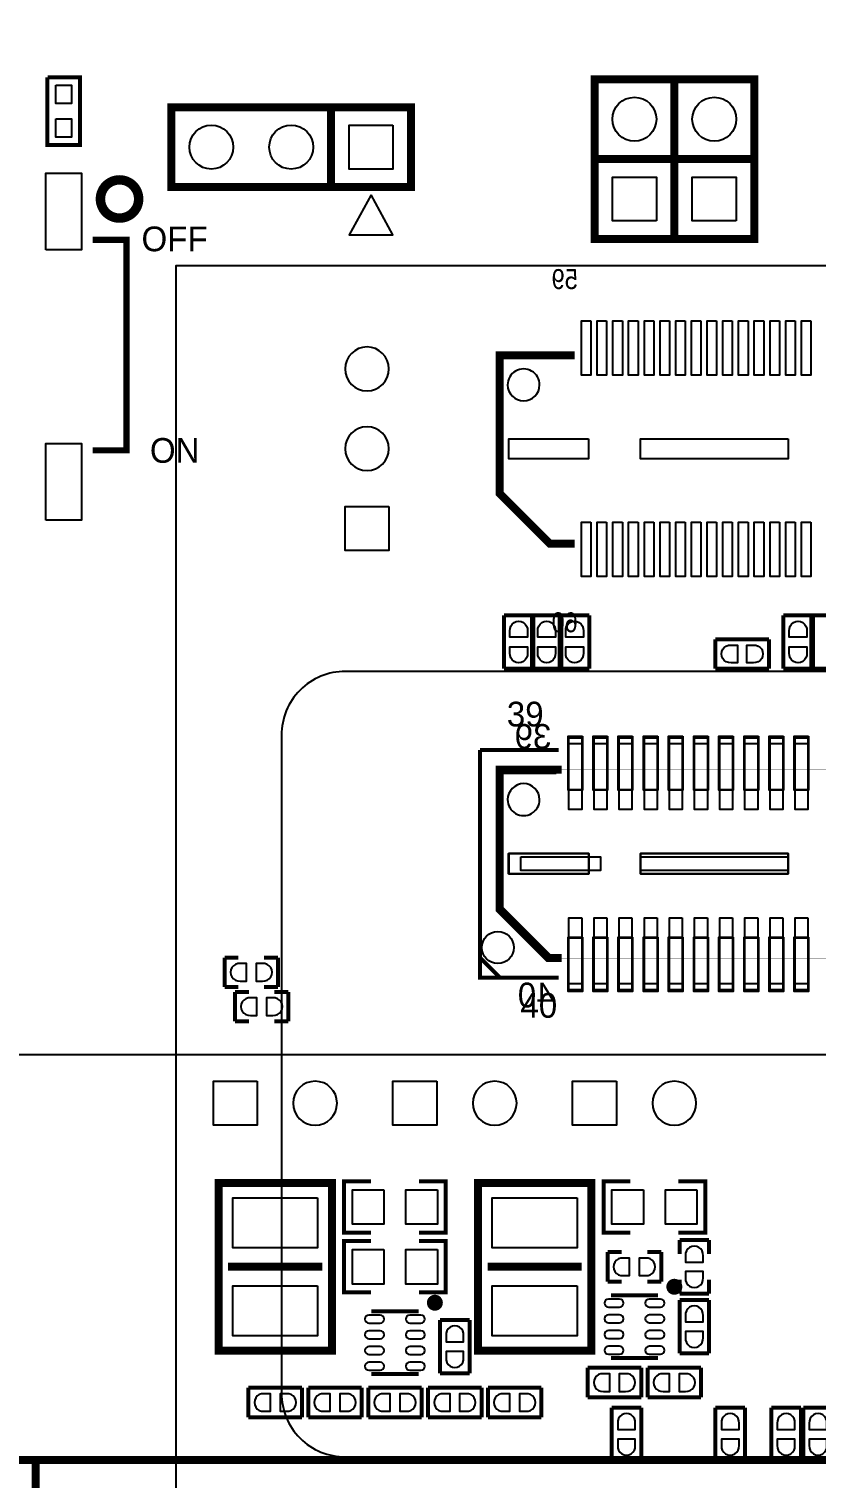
# Model space of a CAD drawing. Extents: x -163 to 81, y -104 to 74.
# Drawn here: x -29.04 to -4, y -77.41 to -31.29 of the extents above; entities that cross this region are included whole.
import ezdxf

# ---------------------------------------------------------------- set-up
doc = ezdxf.new("R2010")
doc.units = 0
for name, color, linetype in [('BG_OUTLINE', 254, 'CONTINUOUS'), ('DF_TITLE_BLOCK', 85, 'CONTINUOUS'), ('PG_DISPLAY_TOP', 85, 'CONTINUOUS'), ('PG_SILKSCREEN_TOP', 7, 'CONTINUOUS'), ('PIN_TOP', 143, 'CONTINUOUS')]:
    doc.layers.add(name, color=color, linetype=linetype)

msp = doc.modelspace()

# ---------------------------------------------------------------- linework, layer by layer
at = {"layer": 'BG_OUTLINE'}
msp.add_lwpolyline([(-125.323854, -63.92799), (74.676, -63.92799), (74.676, 66.072004), (-125.323854, 66.072004)], close=True, dxfattribs=at)
at = {"layer": 'DF_TITLE_BLOCK', "const_width": 0.254}
for points in [[(-92.329, -103.505), (47.371, -103.505), (47.371, -76.835), (-92.329, -76.835), (-92.329, -103.505)], [(-28.829, -94.615), (-28.829, -76.835)]]:
    msp.add_lwpolyline(points, dxfattribs=at)
at = {"layer": 'PG_DISPLAY_TOP'}
for points in [[(16.235934, -38.817296), (16.235934, -84.517484), (-24.363934, -84.517484), (-24.363934, -38.817296)], [(-11.163808, -40.58539), (-11.163808, -42.31259), (-11.463782, -42.31259), (-11.463782, -40.58539)], [(-10.663936, -40.58539), (-10.663936, -42.31259), (-10.96391, -42.31259), (-10.96391, -40.58539)], [(-10.16381, -40.58539), (-10.16381, -42.31259), (-10.463784, -42.31259), (-10.463784, -40.58539)], [(-9.664192, -40.58539), (-9.664192, -42.31259), (-9.964166, -42.31259), (-9.964166, -40.58539)], [(-9.163812, -40.58539), (-9.163812, -42.31259), (-9.463786, -42.31259), (-9.463786, -40.58539)], [(-8.664194, -40.58539), (-8.664194, -42.31259), (-8.964168, -42.31259), (-8.964168, -40.58539)], [(-8.163814, -40.58539), (-8.163814, -42.31259), (-8.463788, -42.31259), (-8.463788, -40.58539)], [(-7.664196, -40.58539), (-7.664196, -42.31259), (-7.96417, -42.31259), (-7.96417, -40.58539)], [(-7.163816, -40.58539), (-7.163816, -42.31259), (-7.46379, -42.31259), (-7.46379, -40.58539)], [(-6.664198, -40.58539), (-6.664198, -42.31259), (-6.964172, -42.31259), (-6.964172, -40.58539)], [(-6.163818, -40.58539), (-6.163818, -42.31259), (-6.463792, -42.31259), (-6.463792, -40.58539)], [(-5.6642, -40.58539), (-5.6642, -42.31259), (-5.964174, -42.31259), (-5.964174, -40.58539)], [(-5.16382, -40.58539), (-5.16382, -42.31259), (-5.463794, -42.31259), (-5.463794, -40.58539)], [(-4.664202, -40.58539), (-4.664202, -42.31259), (-4.964176, -42.31259), (-4.964176, -40.58539)], [(-4.163822, -40.58539), (-4.163822, -42.31259), (-4.463796, -42.31259), (-4.463796, -40.58539)], [(-11.238992, -44.33189), (-11.238992, -44.96689), (-13.778992, -44.96689), (-13.778992, -44.33189)], [(-4.8895, -44.33189), (-4.8895, -44.96689), (-9.5885, -44.96689), (-9.5885, -44.33189)], [(-17.5895, -46.49089), (-17.5895, -47.88789), (-18.9865, -47.88789), (-18.9865, -46.49089)], [(-11.163808, -46.98619), (-11.163808, -48.71339), (-11.463782, -48.71339), (-11.463782, -46.98619)], [(-10.663936, -46.98619), (-10.663936, -48.71339), (-10.96391, -48.71339), (-10.96391, -46.98619)], [(-10.16381, -46.98619), (-10.16381, -48.71339), (-10.463784, -48.71339), (-10.463784, -46.98619)], [(-9.664192, -46.98619), (-9.664192, -48.71339), (-9.964166, -48.71339), (-9.964166, -46.98619)], [(-9.163812, -46.98619), (-9.163812, -48.71339), (-9.463786, -48.71339), (-9.463786, -46.98619)], [(-8.664194, -46.98619), (-8.664194, -48.71339), (-8.964168, -48.71339), (-8.964168, -46.98619)], [(-8.163814, -46.98619), (-8.163814, -48.71339), (-8.463788, -48.71339), (-8.463788, -46.98619)], [(-7.664196, -46.98619), (-7.664196, -48.71339), (-7.96417, -48.71339), (-7.96417, -46.98619)], [(-7.163816, -46.98619), (-7.163816, -48.71339), (-7.46379, -48.71339), (-7.46379, -46.98619)], [(-6.664198, -46.98619), (-6.664198, -48.71339), (-6.964172, -48.71339), (-6.964172, -46.98619)], [(-6.163818, -46.98619), (-6.163818, -48.71339), (-6.463792, -48.71339), (-6.463792, -46.98619)], [(-5.6642, -46.98619), (-5.6642, -48.71339), (-5.964174, -48.71339), (-5.964174, -46.98619)], [(-5.16382, -46.98619), (-5.16382, -48.71339), (-5.463794, -48.71339), (-5.463794, -46.98619)], [(-4.664202, -46.98619), (-4.664202, -48.71339), (-4.964176, -48.71339), (-4.964176, -46.98619)], [(-4.163822, -46.98619), (-4.163822, -48.71339), (-4.463796, -48.71339), (-4.463796, -46.98619)], [(-11.435334, -53.79339), (-11.435334, -55.52059), (-11.892534, -55.52059), (-11.892534, -53.79339)], [(-10.635488, -53.79339), (-10.635488, -55.52059), (-11.092688, -55.52059), (-11.092688, -53.79339)], [(-9.835388, -53.79339), (-9.835388, -55.52059), (-10.292588, -55.52059), (-10.292588, -53.79339)], [(-9.035288, -53.79339), (-9.035288, -55.52059), (-9.492488, -55.52059), (-9.492488, -53.79339)], [(-8.235442, -53.79339), (-8.235442, -55.52059), (-8.692642, -55.52059), (-8.692642, -53.79339)], [(-7.435342, -53.79339), (-7.435342, -55.52059), (-7.892542, -55.52059), (-7.892542, -53.79339)], [(-6.635496, -53.79339), (-6.635496, -55.52059), (-7.092696, -55.52059), (-7.092696, -53.79339)], [(-5.835396, -53.79339), (-5.835396, -55.52059), (-6.292596, -55.52059), (-6.292596, -53.79339)], [(-5.035296, -53.79339), (-5.035296, -55.52059), (-5.492496, -55.52059), (-5.492496, -53.79339)], [(-4.23545, -53.79339), (-4.23545, -55.52059), (-4.69265, -55.52059), (-4.69265, -53.79339)], [(-11.885168, -55.49265), (-11.43508, -55.49265), (-11.43508, -54.04231), (-11.885168, -54.04231)], [(-11.085322, -55.49265), (-10.635234, -55.49265), (-10.635234, -54.04231), (-11.085322, -54.04231)], [(-10.285222, -55.49265), (-9.835134, -55.49265), (-9.835134, -54.04231), (-10.285222, -54.04231)], [(-9.485122, -55.49265), (-9.035034, -55.49265), (-9.035034, -54.04231), (-9.485122, -54.04231)], [(-8.685276, -55.49265), (-8.235188, -55.49265), (-8.235188, -54.04231), (-8.685276, -54.04231)], [(-7.885176, -55.49265), (-7.435088, -55.49265), (-7.435088, -54.04231), (-7.885176, -54.04231)], [(-7.08533, -55.49265), (-6.635242, -55.49265), (-6.635242, -54.04231), (-7.08533, -54.04231)], [(-6.28523, -55.49265), (-5.835142, -55.49265), (-5.835142, -54.04231), (-6.28523, -54.04231)], [(-5.48513, -55.49265), (-5.035042, -55.49265), (-5.035042, -54.04231), (-5.48513, -54.04231)], [(-4.685284, -55.49265), (-4.235196, -55.49265), (-4.235196, -54.04231), (-4.685284, -54.04231)], [(-11.23442, -57.53227), (-11.23442, -58.18251), (-13.78458, -58.18251), (-13.78458, -57.53227)], [(-11.230102, -58.18251), (-11.230102, -57.532524), (-13.780008, -57.532524), (-13.780008, -58.18251)], [(-4.8895, -57.53227), (-4.8895, -58.18251), (-9.5885, -58.18251), (-9.5885, -57.53227)], [(-4.885182, -58.18251), (-4.885182, -57.532524), (-9.585198, -57.532524), (-9.585198, -58.18251)], [(-11.435334, -60.19419), (-11.435334, -61.92139), (-11.892534, -61.92139), (-11.892534, -60.19419)], [(-11.885168, -61.67247), (-11.43508, -61.67247), (-11.43508, -60.22213), (-11.885168, -60.22213)], [(-10.635488, -60.19419), (-10.635488, -61.92139), (-11.092688, -61.92139), (-11.092688, -60.19419)], [(-11.085322, -61.67247), (-10.635234, -61.67247), (-10.635234, -60.22213), (-11.085322, -60.22213)], [(-9.835388, -60.19419), (-9.835388, -61.92139), (-10.292588, -61.92139), (-10.292588, -60.19419)], [(-10.285222, -61.67247), (-9.835134, -61.67247), (-9.835134, -60.22213), (-10.285222, -60.22213)], [(-9.035288, -60.19419), (-9.035288, -61.92139), (-9.492488, -61.92139), (-9.492488, -60.19419)], [(-9.485122, -61.67247), (-9.035034, -61.67247), (-9.035034, -60.22213), (-9.485122, -60.22213)], [(-8.235442, -60.19419), (-8.235442, -61.92139), (-8.692642, -61.92139), (-8.692642, -60.19419)], [(-8.685276, -61.67247), (-8.235188, -61.67247), (-8.235188, -60.22213), (-8.685276, -60.22213)], [(-7.435342, -60.19419), (-7.435342, -61.92139), (-7.892542, -61.92139), (-7.892542, -60.19419)], [(-7.885176, -61.67247), (-7.435088, -61.67247), (-7.435088, -60.22213), (-7.885176, -60.22213)], [(-6.635496, -60.19419), (-6.635496, -61.92139), (-7.092696, -61.92139), (-7.092696, -60.19419)], [(-7.08533, -61.67247), (-6.635242, -61.67247), (-6.635242, -60.22213), (-7.08533, -60.22213)], [(-5.835396, -60.19419), (-5.835396, -61.92139), (-6.292596, -61.92139), (-6.292596, -60.19419)], [(-6.28523, -61.67247), (-5.835142, -61.67247), (-5.835142, -60.22213), (-6.28523, -60.22213)], [(-5.035296, -60.19419), (-5.035296, -61.92139), (-5.492496, -61.92139), (-5.492496, -60.19419)], [(-5.48513, -61.67247), (-5.035042, -61.67247), (-5.035042, -60.22213), (-5.48513, -60.22213)], [(-4.23545, -60.19419), (-4.23545, -61.92139), (-4.69265, -61.92139), (-4.69265, -60.19419)], [(-4.685284, -61.67247), (-4.235196, -61.67247), (-4.235196, -60.22213), (-4.685284, -60.22213)], [(-21.7805, -64.77889), (-21.7805, -66.17589), (-23.1775, -66.17589), (-23.1775, -64.77889)], [(-16.0655, -64.77889), (-16.0655, -66.17589), (-17.4625, -66.17589), (-17.4625, -64.77889)], [(-10.3505, -64.77889), (-10.3505, -66.17589), (-11.7475, -66.17589), (-11.7475, -64.77889)], [(-17.749012, -68.229226), (-17.749012, -69.329554), (-18.74901, -69.329554), (-18.74901, -68.229226)], [(-16.04899, -68.229226), (-16.04899, -69.329554), (-17.048988, -69.329554), (-17.048988, -68.229226)], [(-9.494012, -68.229226), (-9.494012, -69.329554), (-10.49401, -69.329554), (-10.49401, -68.229226)], [(-7.79399, -68.229226), (-7.79399, -69.329554), (-8.793988, -69.329554), (-8.793988, -68.229226)], [(-19.85899, -68.484496), (-19.85899, -70.084442), (-22.55901, -70.084442), (-22.55901, -68.484496)], [(-11.60399, -68.484496), (-11.60399, -70.084442), (-14.30401, -70.084442), (-14.30401, -68.484496)], [(-17.749012, -70.134226), (-17.749012, -71.234554), (-18.74901, -71.234554), (-18.74901, -70.134226)], [(-16.04899, -70.134226), (-16.04899, -71.234554), (-17.048988, -71.234554), (-17.048988, -70.134226)], [(-19.85899, -71.284338), (-19.85899, -72.884284), (-22.55901, -72.884284), (-22.55901, -71.284338)], [(-11.60399, -71.284338), (-11.60399, -72.884284), (-14.30401, -72.884284), (-14.30401, -71.284338)]]:
    msp.add_lwpolyline(points, close=True, dxfattribs=at)
for points in [[(-18.9865, -42.10939, 1), (-17.5895, -42.10939, 1), (-18.9865, -42.10939)], [(-13.813282, -42.619422, 0.999948), (-12.794742, -42.619422, 1.000052), (-13.813282, -42.619422)], [(-18.9865, -44.64939, 1), (-17.5895, -44.64939, 1), (-18.9865, -44.64939)], [(-18.978118, -76.732638), (56.958992, -76.732638, 0.414214), (58.990992, -74.700638), (58.990992, -53.76799, 0.414214), (56.958992, -51.73599), (-18.978118, -51.73599, 0.414214), (-21.010118, -53.76799), (-21.010118, -74.700638, 0.414214), (-18.978118, -76.732638)], [(-13.81379, -55.81777, 1.000052), (-12.79525, -55.81777, 0.999948), (-13.81379, -55.81777)], [(-20.6375, -65.47739, 1), (-19.2405, -65.47739, 1), (-20.6375, -65.47739)], [(-14.9225, -65.47739, 1), (-13.5255, -65.47739, 1), (-14.9225, -65.47739)], [(-9.2075, -65.47739, 1), (-7.8105, -65.47739, 1), (-9.2075, -65.47739)]]:
    msp.add_lwpolyline(points, format="xyb", dxfattribs=at)
for points, const_width in [([(-11.684, -41.67759), (-14.0716, -41.67759), (-14.0716, -46.07179), (-12.4714, -47.67199), (-11.684, -47.67199)], 0.254), ([(-12.0904, -54.86019), (-14.0716, -54.86019), (-14.0716, -59.30519), (-12.5222, -60.85459), (-12.0904, -60.85459)], 0.254), ([(-12.260072, -60.857384), (-12.460224, -60.857384), (-14.06017, -59.257438), (-14.06017, -54.907434), (-12.260072, -54.907434)], 0.199898), ([(4.339844, -60.857384), (5.93979, -59.257438), (5.93979, -54.857396), (-14.06017, -54.857396), (-14.06017, -59.257438), (-12.460224, -60.857384), (4.339844, -60.857384)], 0.009906), ([(-22.8219, -60.84189), (-22.3774, -60.84189)], 0.127), ([(-22.8219, -61.78169), (-22.8219, -60.84189)], 0.127), ([(-21.5646, -60.84189), (-21.1201, -60.84189)], 0.127), ([(-21.1201, -61.78169), (-21.1201, -60.84189)], 0.127), ([(-22.8219, -61.78169), (-22.3774, -61.78169)], 0.127), ([(-21.5646, -61.78169), (-21.1201, -61.78169)], 0.127), ([(-22.4917, -61.93409), (-22.0472, -61.93409)], 0.127), ([(-22.4917, -62.87389), (-22.4917, -61.93409)], 0.127), ([(-21.2344, -61.93409), (-20.7899, -61.93409)], 0.127), ([(-20.7899, -62.87389), (-20.7899, -61.93409)], 0.127), ([(-22.4917, -62.87389), (-22.0472, -62.87389)], 0.127), ([(-21.2344, -62.87389), (-20.7899, -62.87389)], 0.127), ([(-19.4056, -73.35139), (-19.4056, -68.01739), (-23.0124, -68.01739), (-23.0124, -73.35139), (-19.4056, -73.35139)], 0.254), ([(-18.161, -69.596), (-19.015456, -69.596), (-19.015456, -67.96278), (-18.161, -67.96278)], 0.127), ([(-16.637, -69.596), (-15.782544, -69.596), (-15.782544, -67.96278), (-16.637, -67.96278)], 0.127), ([(-11.1506, -73.35139), (-11.1506, -68.01739), (-14.7574, -68.01739), (-14.7574, -73.35139), (-11.1506, -73.35139)], 0.254), ([(-9.906, -69.596), (-10.760456, -69.596), (-10.760456, -67.96278), (-9.906, -67.96278)], 0.127), ([(-8.382, -69.596), (-7.527544, -69.596), (-7.527544, -67.96278), (-8.382, -67.96278)], 0.127), ([(-18.161, -71.501), (-19.015456, -71.501), (-19.015456, -69.86778), (-18.161, -69.86778)], 0.127), ([(-16.637, -71.501), (-15.782544, -71.501), (-15.782544, -69.86778), (-16.637, -69.86778)], 0.127), ([(-8.3439, -69.83349), (-8.3439, -70.27799)], 0.127), ([(-8.3439, -69.83349), (-7.4041, -69.83349)], 0.127), ([(-7.4041, -69.83349), (-7.4041, -70.27799)], 0.127), ([(-10.6299, -70.21449), (-10.6299, -71.15429)], 0.127), ([(-10.1854, -70.21449), (-10.6299, -70.21449)], 0.127), ([(-8.9281, -70.21449), (-9.3726, -70.21449)], 0.127), ([(-8.9281, -70.21449), (-8.9281, -71.15429)], 0.127), ([(-19.7104, -70.68439), (-22.7076, -70.68439)], 0.254), ([(-11.4554, -70.68439), (-14.4526, -70.68439)], 0.254), ([(-10.1854, -71.15429), (-10.6299, -71.15429)], 0.127), ([(-8.9281, -71.15429), (-9.3726, -71.15429)], 0.127), ([(-8.3439, -71.09079), (-8.3439, -71.53529)], 0.127), ([(-8.3439, -71.53529), (-7.4041, -71.53529)], 0.127), ([(-7.4041, -71.09079), (-7.4041, -71.53529)], 0.127), ([(-9.028938, -71.589392), (-10.529062, -71.589392)], 0.127), ([(-7.4041, -71.73849), (-8.3439, -71.73849)], 0.127), ([(-8.3439, -73.44029), (-8.3439, -71.73849)], 0.127), ([(-7.4041, -73.44029), (-7.4041, -71.73849)], 0.127), ([(-16.648938, -72.097392), (-18.149062, -72.097392)], 0.127), ([(-15.0241, -72.37349), (-15.9639, -72.37349)], 0.127), ([(-15.9639, -74.07529), (-15.9639, -72.37349)], 0.127), ([(-15.0241, -74.07529), (-15.0241, -72.37349)], 0.127), ([(-10.529062, -73.589388), (-9.028938, -73.589388)], 0.127), ([(-7.4041, -73.44029), (-8.3439, -73.44029)], 0.127), ([(-18.149062, -74.097388), (-16.648938, -74.097388)], 0.127), ([(-15.0241, -74.07529), (-15.9639, -74.07529)], 0.127), ([(-11.2649, -73.89749), (-11.2649, -74.83729)], 0.127), ([(-9.5631, -73.89749), (-11.2649, -73.89749)], 0.127), ([(-9.5631, -73.89749), (-9.5631, -74.83729)], 0.127), ([(-9.3599, -73.89749), (-9.3599, -74.83729)], 0.127), ([(-7.6581, -73.89749), (-9.3599, -73.89749)], 0.127), ([(-7.6581, -73.89749), (-7.6581, -74.83729)], 0.127), ([(-22.0599, -74.53249), (-22.0599, -75.47229)], 0.127), ([(-20.3581, -74.53249), (-22.0599, -74.53249)], 0.127), ([(-20.3581, -74.53249), (-20.3581, -75.47229)], 0.127), ([(-20.1549, -74.53249), (-20.1549, -75.47229)], 0.127), ([(-18.4531, -74.53249), (-20.1549, -74.53249)], 0.127), ([(-18.4531, -74.53249), (-18.4531, -75.47229)], 0.127), ([(-18.2499, -74.53249), (-18.2499, -75.47229)], 0.127), ([(-16.5481, -74.53249), (-18.2499, -74.53249)], 0.127), ([(-16.5481, -74.53249), (-16.5481, -75.47229)], 0.127), ([(-16.3449, -74.53249), (-16.3449, -75.47229)], 0.127), ([(-14.6431, -74.53249), (-16.3449, -74.53249)], 0.127), ([(-14.6431, -74.53249), (-14.6431, -75.47229)], 0.127), ([(-12.7381, -74.53249), (-14.4399, -74.53249)], 0.127), ([(-14.4399, -74.53249), (-14.4399, -75.47229)], 0.127), ([(-12.7381, -74.53249), (-12.7381, -75.47229)], 0.127), ([(-9.5631, -74.83729), (-11.2649, -74.83729)], 0.127), ([(-9.5631, -75.16749), (-10.5029, -75.16749)], 0.127), ([(-10.5029, -76.86929), (-10.5029, -75.16749)], 0.127), ([(-9.5631, -76.86929), (-9.5631, -75.16749)], 0.127), ([(-7.6581, -74.83729), (-9.3599, -74.83729)], 0.127), ([(-6.2611, -75.16749), (-7.2009, -75.16749)], 0.127), ([(-7.2009, -76.86929), (-7.2009, -75.16749)], 0.127), ([(-6.2611, -76.86929), (-6.2611, -75.16749)], 0.127), ([(-4.4831, -75.16749), (-5.4229, -75.16749)], 0.127), ([(-5.4229, -76.86929), (-5.4229, -75.16749)], 0.127), ([(-4.4831, -76.86929), (-4.4831, -75.16749)], 0.127), ([(-3.4671, -75.16749), (-4.4069, -75.16749)], 0.127), ([(-4.4069, -76.86929), (-4.4069, -75.16749)], 0.127), ([(-20.3581, -75.47229), (-22.0599, -75.47229)], 0.127), ([(-18.4531, -75.47229), (-20.1549, -75.47229)], 0.127), ([(-16.5481, -75.47229), (-18.2499, -75.47229)], 0.127), ([(-14.6431, -75.47229), (-16.3449, -75.47229)], 0.127), ([(-12.7381, -75.47229), (-14.4399, -75.47229)], 0.127), ([(-9.5631, -76.86929), (-10.5029, -76.86929)], 0.127), ([(-6.2611, -76.86929), (-7.2009, -76.86929)], 0.127), ([(-4.4831, -76.86929), (-5.4229, -76.86929)], 0.127), ([(-3.4671, -76.86929), (-4.4069, -76.86929)], 0.127)]:
    msp.add_lwpolyline(points, dxfattribs=dict(at, const_width=const_width))
for points in [[(-22.1234, -61.148976), (-22.1234, -61.03239), (-22.32533, -61.03239, 1.099998), (-22.32533, -61.59119), (-22.1234, -61.59119)], [(-21.8186, -61.474604), (-21.8186, -61.59119), (-21.61667, -61.59119, 1.099998), (-21.61667, -61.03239), (-21.8186, -61.03239)], [(-21.7932, -62.241176), (-21.7932, -62.12459), (-21.99513, -62.12459, 1.099998), (-21.99513, -62.68339), (-21.7932, -62.68339)], [(-21.4884, -62.566804), (-21.4884, -62.68339), (-21.28647, -62.68339, 1.099998), (-21.28647, -62.12459), (-21.4884, -62.12459)], [(-7.711186, -70.53199), (-7.5946, -70.53199), (-7.5946, -70.33006, 1.099998), (-8.1534, -70.33006), (-8.1534, -70.53199)], [(-9.9314, -70.521576), (-9.9314, -70.40499), (-10.13333, -70.40499, 1.099998), (-10.13333, -70.96379), (-9.9314, -70.96379)], [(-9.6266, -70.847204), (-9.6266, -70.96379), (-9.42467, -70.96379, 1.099998), (-9.42467, -70.40499), (-9.6266, -70.40499)], [(-8.036814, -70.83679), (-8.1534, -70.83679), (-8.1534, -71.03872, 1.099998), (-7.5946, -71.03872), (-7.5946, -70.83679)], [(-10.251186, -71.712328), (-10.606786, -71.712328, 1), (-10.606786, -71.966328), (-10.251186, -71.966328, 1)], [(-8.951214, -71.712328), (-9.306814, -71.712328, 1), (-9.306814, -71.966328), (-8.951214, -71.966328, 1)], [(-7.711186, -72.43699), (-7.5946, -72.43699), (-7.5946, -72.23506, 1.099998), (-8.1534, -72.23506), (-8.1534, -72.43699)], [(-17.871186, -72.220328), (-18.226786, -72.220328, 1), (-18.226786, -72.474328), (-17.871186, -72.474328, 1)], [(-16.571214, -72.220328), (-16.926814, -72.220328, 1), (-16.926814, -72.474328), (-16.571214, -72.474328, 1)], [(-10.251186, -72.212454), (-10.606786, -72.212454, 1), (-10.606786, -72.466454), (-10.251186, -72.466454, 1)], [(-8.951214, -72.212454), (-9.306814, -72.212454, 1), (-9.306814, -72.466454), (-8.951214, -72.466454, 1)], [(-17.871186, -72.720454), (-18.226786, -72.720454, 1), (-18.226786, -72.974454), (-17.871186, -72.974454, 1)], [(-16.571214, -72.720454), (-16.926814, -72.720454, 1), (-16.926814, -72.974454), (-16.571214, -72.974454, 1)], [(-15.331186, -73.07199), (-15.2146, -73.07199), (-15.2146, -72.87006, 1.099998), (-15.7734, -72.87006), (-15.7734, -73.07199)], [(-10.251186, -72.712326), (-10.606786, -72.712326, 1), (-10.606786, -72.966326), (-10.251186, -72.966326, 1)], [(-8.951214, -72.712326), (-9.306814, -72.712326, 1), (-9.306814, -72.966326), (-8.951214, -72.966326, 1)], [(-8.036814, -72.74179), (-8.1534, -72.74179), (-8.1534, -72.94372, 1.099998), (-7.5946, -72.94372), (-7.5946, -72.74179)], [(-17.871186, -73.220326), (-18.226786, -73.220326, 1), (-18.226786, -73.474326), (-17.871186, -73.474326, 1)], [(-16.571214, -73.220326), (-16.926814, -73.220326, 1), (-16.926814, -73.474326), (-16.571214, -73.474326, 1)], [(-10.251186, -73.212452), (-10.606786, -73.212452, 1), (-10.606786, -73.466452), (-10.251186, -73.466452, 1)], [(-8.951214, -73.212452), (-9.306814, -73.212452, 1), (-9.306814, -73.466452), (-8.951214, -73.466452, 1)], [(-17.871186, -73.720452), (-18.226786, -73.720452, 1), (-18.226786, -73.974452), (-17.871186, -73.974452, 1)], [(-16.571214, -73.720452), (-16.926814, -73.720452, 1), (-16.926814, -73.974452), (-16.571214, -73.974452, 1)], [(-15.656814, -73.37679), (-15.7734, -73.37679), (-15.7734, -73.57872, 1.099998), (-15.2146, -73.57872), (-15.2146, -73.37679)], [(-10.5664, -74.204576), (-10.5664, -74.08799), (-10.76833, -74.08799, 1.099998), (-10.76833, -74.64679), (-10.5664, -74.64679)], [(-10.2616, -74.530204), (-10.2616, -74.64679), (-10.05967, -74.64679, 1.099998), (-10.05967, -74.08799), (-10.2616, -74.08799)], [(-8.6614, -74.204576), (-8.6614, -74.08799), (-8.86333, -74.08799, 1.099998), (-8.86333, -74.64679), (-8.6614, -74.64679)], [(-8.3566, -74.530204), (-8.3566, -74.64679), (-8.15467, -74.64679, 1.099998), (-8.15467, -74.08799), (-8.3566, -74.08799)], [(-21.3614, -74.839576), (-21.3614, -74.72299), (-21.56333, -74.72299, 1.099998), (-21.56333, -75.28179), (-21.3614, -75.28179)], [(-21.0566, -75.165204), (-21.0566, -75.28179), (-20.85467, -75.28179, 1.099998), (-20.85467, -74.72299), (-21.0566, -74.72299)], [(-19.4564, -74.839576), (-19.4564, -74.72299), (-19.65833, -74.72299, 1.099998), (-19.65833, -75.28179), (-19.4564, -75.28179)], [(-19.1516, -75.165204), (-19.1516, -75.28179), (-18.94967, -75.28179, 1.099998), (-18.94967, -74.72299), (-19.1516, -74.72299)], [(-17.5514, -74.839576), (-17.5514, -74.72299), (-17.75333, -74.72299, 1.099998), (-17.75333, -75.28179), (-17.5514, -75.28179)], [(-17.2466, -75.165204), (-17.2466, -75.28179), (-17.04467, -75.28179, 1.099998), (-17.04467, -74.72299), (-17.2466, -74.72299)], [(-15.6464, -74.839576), (-15.6464, -74.72299), (-15.84833, -74.72299, 1.099998), (-15.84833, -75.28179), (-15.6464, -75.28179)], [(-15.3416, -75.165204), (-15.3416, -75.28179), (-15.13967, -75.28179, 1.099998), (-15.13967, -74.72299), (-15.3416, -74.72299)], [(-13.7414, -74.839576), (-13.7414, -74.72299), (-13.94333, -74.72299, 1.099998), (-13.94333, -75.28179), (-13.7414, -75.28179)], [(-13.4366, -75.165204), (-13.4366, -75.28179), (-13.23467, -75.28179, 1.099998), (-13.23467, -74.72299), (-13.4366, -74.72299)], [(-9.870186, -75.86599), (-9.7536, -75.86599), (-9.7536, -75.66406, 1.099998), (-10.3124, -75.66406), (-10.3124, -75.86599)], [(-6.568186, -75.86599), (-6.4516, -75.86599), (-6.4516, -75.66406, 1.099998), (-7.0104, -75.66406), (-7.0104, -75.86599)], [(-4.790186, -75.86599), (-4.6736, -75.86599), (-4.6736, -75.66406, 1.099998), (-5.2324, -75.66406), (-5.2324, -75.86599)], [(-3.774186, -75.86599), (-3.6576, -75.86599), (-3.6576, -75.66406, 1.099998), (-4.2164, -75.66406), (-4.2164, -75.86599)], [(-10.195814, -76.17079), (-10.3124, -76.17079), (-10.3124, -76.37272, 1.099998), (-9.7536, -76.37272), (-9.7536, -76.17079)], [(-6.893814, -76.17079), (-7.0104, -76.17079), (-7.0104, -76.37272, 1.099998), (-6.4516, -76.37272), (-6.4516, -76.17079)], [(-5.115814, -76.17079), (-5.2324, -76.17079), (-5.2324, -76.37272, 1.099998), (-4.6736, -76.37272), (-4.6736, -76.17079)], [(-4.099814, -76.17079), (-4.2164, -76.17079), (-4.2164, -76.37272, 1.099998), (-3.6576, -76.37272), (-3.6576, -76.17079)]]:
    msp.add_lwpolyline(points, format="xyb", close=True, dxfattribs=at)
at = {"layer": 'PG_DISPLAY_TOP', "const_width": 0.254}
for points in [[(-8.636, -71.31939, 1), (-8.382, -71.31939, 1), (-8.636, -71.31939)], [(-16.256, -71.82739, 1), (-16.002, -71.82739, 1), (-16.256, -71.82739)]]:
    msp.add_lwpolyline(points, format="xyb", dxfattribs=at)
at = {"layer": 'PG_SILKSCREEN_TOP'}
for points, const_width in [([(-28.4607, -32.8295), (-28.4607, -34.9885), (-27.4193, -34.9885), (-27.4193, -32.8295), (-28.45308, -32.8295)], 0.127), ([(-11.049, -37.973), (-11.049, -32.893), (-8.509, -32.893), (-8.509, -37.973), (-11.049, -37.973)], 0.254), ([(-8.509, -37.973), (-8.509, -32.893), (-5.969, -32.893), (-5.969, -37.973), (-8.509, -37.973)], 0.254), ([(-16.891, -36.322), (-24.511, -36.322), (-24.511, -33.782), (-16.891, -33.782), (-16.891, -36.322)], 0.254), ([(-19.431, -36.322), (-19.431, -33.782)], 0.254), ([(-11.049, -35.433), (-8.509, -35.433)], 0.254), ([(-8.509, -35.433), (-5.969, -35.433)], 0.254), ([(-27.020266, -38.001956), (-25.940004, -38.001956), (-25.940004, -44.701968), (-27.020266, -44.701968)], 0.199898), ([(-12.9921, -49.9491), (-13.9319, -49.9491)], 0.127), ([(-13.9319, -49.9491), (-13.9319, -51.6509)], 0.127), ([(-12.1031, -49.9491), (-13.0429, -49.9491)], 0.127), ([(-13.0429, -49.9491), (-13.0429, -51.6509)], 0.127), ([(-12.9921, -49.9491), (-12.9921, -51.6509)], 0.127), ([(-11.2141, -49.9491), (-12.1539, -49.9491)], 0.127), ([(-12.1539, -49.9491), (-12.1539, -51.6509)], 0.127), ([(-12.1031, -49.9491), (-12.1031, -51.6509)], 0.127), ([(-11.2141, -49.9491), (-11.2141, -51.6509)], 0.127), ([(-5.0419, -51.6509), (-5.0419, -49.9491)], 0.127), ([(-5.0419, -49.9491), (-4.1021, -49.9491)], 0.127), ([(-4.1529, -51.6509), (-4.1529, -49.9491)], 0.127), ([(-4.1529, -49.9491), (-3.2131, -49.9491)], 0.127), ([(-4.1021, -51.6509), (-4.1021, -49.9491)], 0.127), ([(-7.2009, -50.7111), (-5.4991, -50.7111)], 0.127), ([(-7.2009, -50.7111), (-7.2009, -51.6509)], 0.127), ([(-5.4991, -50.7111), (-5.4991, -51.6509)], 0.127), ([(-12.9921, -51.6509), (-13.9319, -51.6509)], 0.127), ([(-12.1031, -51.6509), (-13.0429, -51.6509)], 0.127), ([(-11.2141, -51.6509), (-12.1539, -51.6509)], 0.127), ([(-7.2009, -51.6509), (-5.4991, -51.6509)], 0.127), ([(-5.0419, -51.6509), (-4.1021, -51.6509)], 0.127), ([(-4.1529, -51.6509), (-3.2131, -51.6509)], 0.127), ([(-14.694662, -54.235096), (-12.18819, -54.235096)], 0.127), ([(-12.18819, -61.479684), (-14.059662, -61.479684), (-14.694662, -60.844684), (-14.694662, -54.235096)], 0.127), ([(-12.18819, -61.479684), (-14.694662, -61.479684), (-14.694662, -54.235096)], 0.127)]:
    msp.add_lwpolyline(points, dxfattribs=dict(at, const_width=const_width))
at = {"layer": 'PG_SILKSCREEN_TOP', "const_width": 0.299974}
msp.add_lwpolyline([(-25.55367, -36.703, 1), (-26.77033, -36.703, 1), (-25.55367, -36.703)], format="xyb", dxfattribs=at)
at = {"layer": 'PG_SILKSCREEN_TOP'}
msp.add_lwpolyline([(-18.161, -36.576), (-18.8595, -37.846), (-17.4625, -37.846)], close=True, dxfattribs=at)
at = {"layer": 'PIN_TOP'}
for points in [[(-28.194, -33.0835), (-27.686, -33.0835), (-27.686, -33.6677), (-28.194, -33.6677)], [(-28.194, -34.1503), (-27.686, -34.1503), (-27.686, -34.7345), (-28.194, -34.7345)], [(-17.4625, -34.3535), (-17.4625, -35.7505), (-18.8595, -35.7505), (-18.8595, -34.3535)], [(-28.5115, -38.321234), (-28.5115, -35.882834), (-27.3685, -35.882834), (-27.3685, -38.321234)], [(-9.0805, -37.4015), (-10.4775, -37.4015), (-10.4775, -36.0045), (-9.0805, -36.0045)], [(-6.5405, -37.4015), (-7.9375, -37.4015), (-7.9375, -36.0045), (-6.5405, -36.0045)], [(-28.5115, -46.921166), (-28.5115, -44.482766), (-27.3685, -44.482766), (-27.3685, -46.921166)], [(-11.456924, -53.84927), (-11.456924, -56.13527), (-11.863324, -56.13527), (-11.863324, -53.84927)], [(-10.657078, -53.84927), (-10.657078, -56.13527), (-11.063478, -56.13527), (-11.063478, -53.84927)], [(-9.856978, -53.84927), (-9.856978, -56.13527), (-10.263378, -56.13527), (-10.263378, -53.84927)], [(-9.056878, -53.84927), (-9.056878, -56.13527), (-9.463278, -56.13527), (-9.463278, -53.84927)], [(-8.257032, -53.84927), (-8.257032, -56.13527), (-8.663432, -56.13527), (-8.663432, -53.84927)], [(-7.456932, -53.84927), (-7.456932, -56.13527), (-7.863332, -56.13527), (-7.863332, -53.84927)], [(-6.657086, -53.84927), (-6.657086, -56.13527), (-7.063486, -56.13527), (-7.063486, -53.84927)], [(-5.856986, -53.84927), (-5.856986, -56.13527), (-6.263386, -56.13527), (-6.263386, -53.84927)], [(-5.056886, -53.84927), (-5.056886, -56.13527), (-5.463286, -56.13527), (-5.463286, -53.84927)], [(-4.25704, -53.84927), (-4.25704, -56.13527), (-4.66344, -56.13527), (-4.66344, -53.84927)], [(-13.39469, -57.64149), (-10.85469, -57.64149), (-10.85469, -58.07329), (-13.39469, -58.07329)], [(-9.58469, -57.64149), (-4.88569, -57.64149), (-4.88569, -58.07329), (-9.58469, -58.07329)], [(-11.456924, -59.57951), (-11.456924, -61.86551), (-11.863324, -61.86551), (-11.863324, -59.57951)], [(-10.657078, -59.57951), (-10.657078, -61.86551), (-11.063478, -61.86551), (-11.063478, -59.57951)], [(-9.856978, -59.57951), (-9.856978, -61.86551), (-10.263378, -61.86551), (-10.263378, -59.57951)], [(-9.056878, -59.57951), (-9.056878, -61.86551), (-9.463278, -61.86551), (-9.463278, -59.57951)], [(-8.257032, -59.57951), (-8.257032, -61.86551), (-8.663432, -61.86551), (-8.663432, -59.57951)], [(-7.456932, -59.57951), (-7.456932, -61.86551), (-7.863332, -61.86551), (-7.863332, -59.57951)], [(-6.657086, -59.57951), (-6.657086, -61.86551), (-7.063486, -61.86551), (-7.063486, -59.57951)], [(-5.856986, -59.57951), (-5.856986, -61.86551), (-6.263386, -61.86551), (-6.263386, -59.57951)], [(-5.056886, -59.57951), (-5.056886, -61.86551), (-5.463286, -61.86551), (-5.463286, -59.57951)], [(-4.25704, -59.57951), (-4.25704, -61.86551), (-4.66344, -61.86551), (-4.66344, -59.57951)]]:
    msp.add_lwpolyline(points, close=True, dxfattribs=at)
for points in [[(-13.624814, -50.6476), (-13.7414, -50.6476), (-13.7414, -50.44567, -1.1), (-13.1826, -50.44567), (-13.1826, -50.6476)], [(-12.735814, -50.6476), (-12.8524, -50.6476), (-12.8524, -50.44567, -1.1), (-12.2936, -50.44567), (-12.2936, -50.6476)], [(-11.846814, -50.6476), (-11.9634, -50.6476), (-11.9634, -50.44567, -1.1), (-11.4046, -50.44567), (-11.4046, -50.6476)], [(-4.734814, -50.6476), (-4.8514, -50.6476), (-4.8514, -50.44567, -1.1), (-4.2926, -50.44567), (-4.2926, -50.6476)], [(-13.299186, -50.9524), (-13.1826, -50.9524), (-13.1826, -51.15433, -1.1), (-13.7414, -51.15433), (-13.7414, -50.9524)], [(-12.410186, -50.9524), (-12.2936, -50.9524), (-12.2936, -51.15433, -1.1), (-12.8524, -51.15433), (-12.8524, -50.9524)], [(-11.521186, -50.9524), (-11.4046, -50.9524), (-11.4046, -51.15433, -1.1), (-11.9634, -51.15433), (-11.9634, -50.9524)], [(-6.5024, -51.343814), (-6.5024, -51.4604), (-6.70433, -51.4604, -1.1), (-6.70433, -50.9016), (-6.5024, -50.9016)], [(-6.1976, -51.018186), (-6.1976, -50.9016), (-5.99567, -50.9016, -1.1), (-5.99567, -51.4604), (-6.1976, -51.4604)], [(-4.409186, -50.9524), (-4.2926, -50.9524), (-4.2926, -51.15433, -1.1), (-4.8514, -51.15433), (-4.8514, -50.9524)]]:
    msp.add_lwpolyline(points, format="xyb", close=True, dxfattribs=at)
for centre, radius in [((-9.779, -34.163), 0.6985), ((-7.239, -34.163), 0.6985), ((-23.241, -35.052), 0.6985), ((-20.701, -35.052), 0.6985), ((-14.12621, -60.52439), 0.508)]:
    msp.add_circle(centre, radius, dxfattribs=at)

# ---------------------------------------------------------------- texts
at = {"layer": 'PG_DISPLAY_TOP', "text_generation_flag": 2, "width": 0.88}
for s, p in [('59', (-11.5824, -39.56939)), ('60', (-11.5824, -50.49139))]:
    msp.add_text(s, height=0.635, dxfattribs=at).set_placement(p)
at = {"layer": 'PG_DISPLAY_TOP', "text_generation_flag": 2}
for s, p in [('39', (-12.4206, -54.19979)), ('40', (-12.319, -62.42939))]:
    msp.add_text(s, height=0.7874, dxfattribs=at).set_placement(p)
at = {"layer": 'PG_SILKSCREEN_TOP'}
for s, p in [('OFF', (-25.4635, -38.3667)), ('ON', (-25.1968, -45.0977)), ('39', (-13.83919, -53.48859)), ('40', (-13.40739, -62.75959))]:
    msp.add_text(s, height=0.7874, dxfattribs=at).set_placement(p)

doc.saveas('drawing.dxf')
